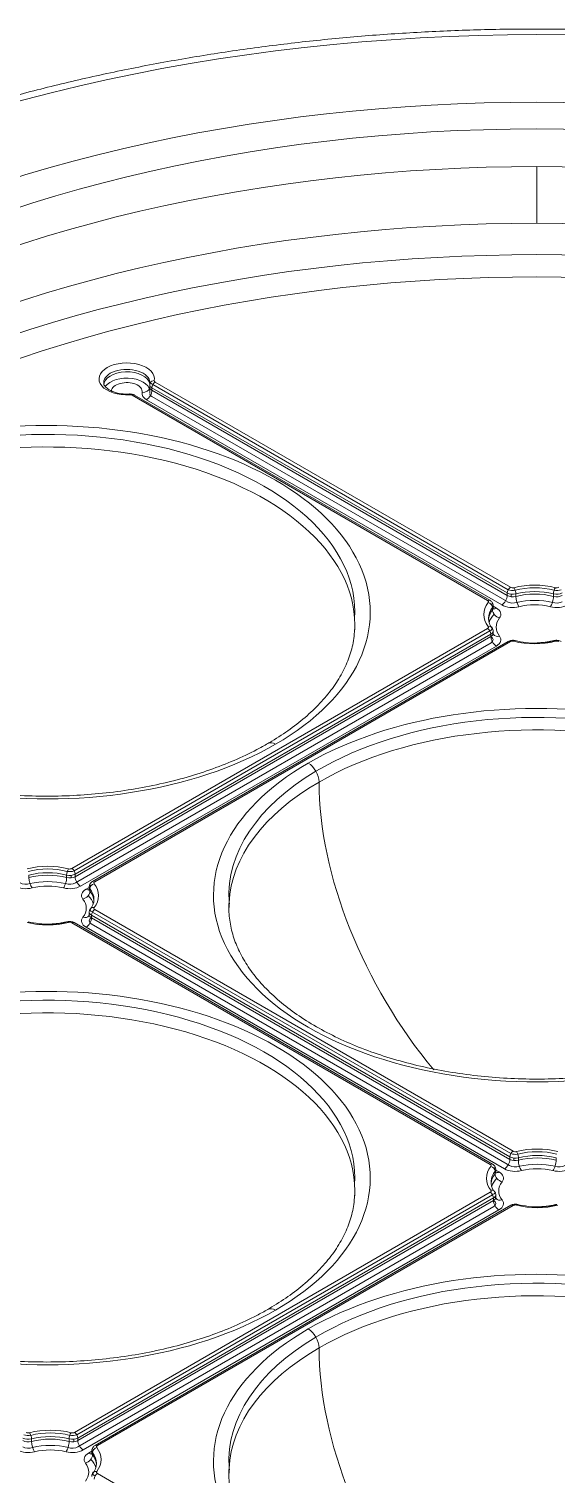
# Model space of a CAD drawing. Header units: millimetres. Extents: x 409 to 2276, y 1039 to 1674.
# Drawn here: x 989.4 to 1023.6, y 1366.5 to 1460.3 of the extents above; entities that cross this region are included whole.
import ezdxf

# ---------------------------------------------------------------- set-up
doc = ezdxf.new("R2010")
doc.units = ezdxf.units.MM
doc.layers.add('粗实线层', color=7, linetype='Continuous', lineweight=35)

msp = doc.modelspace()

# ---------------------------------------------------------------- linework, layer by layer
at = {"layer": '粗实线层', "lineweight": 20}
for p, q in [((1022.379, 1447.677), (1022.379, 1451.351)), ((997.234, 1437.196), (997.234, 1437.033)), ((997.38, 1436.828), (997.38, 1436.992)), ((997.38, 1436.992), (1020.456, 1423.669)), ((997.38, 1436.828), (1020.456, 1423.506)), ((997.442, 1437.201), (1020.518, 1423.878)), ((997.592, 1437.359), (1020.668, 1424.036)), ((1019.183, 1423.179), (996.107, 1436.502)), ((1019.333, 1423.194), (996.257, 1436.517)), ((997.027, 1436.216), (1020.103, 1422.893)), ((997.369, 1436.427), (1020.445, 1423.104)), ((1020.456, 1423.506), (1020.456, 1423.669)), ((1020.714, 1423.426), (1020.714, 1423.59)), ((1021.014, 1423.446), (1021.014, 1423.609)), ((1023.461, 1423.446), (1023.461, 1423.609)), ((1019.498, 1422.571), (1019.498, 1422.735)), ((1019.542, 1422.689), (1019.542, 1422.852)), ((1019.749, 1422.689), (1019.542, 1422.809)), ((992.183, 1405.778), (1019.183, 1421.367)), ((992.333, 1405.62), (1019.333, 1421.209)), ((992.395, 1405.411), (1019.395, 1421)), ((992.395, 1405.247), (1019.395, 1420.836)), ((1019.395, 1420.836), (1019.395, 1421)), ((1019.542, 1421.04), (1019.542, 1421.204)), ((992.406, 1404.846), (1019.407, 1420.435)), ((992.748, 1404.635), (1019.749, 1420.224)), ((1020.518, 1420.525), (993.517, 1404.936)), ((1020.668, 1420.51), (993.667, 1404.921)), ((989.39, 1405.351), (989.39, 1405.188)), ((991.837, 1405.188), (991.837, 1405.351)), ((992.137, 1405.331), (992.137, 1405.168)), ((992.395, 1405.247), (992.395, 1405.411)), ((993.309, 1404.55), (993.102, 1404.431)), ((993.309, 1404.594), (993.309, 1404.431)), ((993.352, 1404.476), (993.352, 1404.313)), ((993.309, 1402.946), (993.309, 1402.782)), ((1020.687, 1387.264), (993.517, 1402.95)), ((993.667, 1403.109), (1020.837, 1387.422)), ((1019.352, 1386.565), (992.183, 1402.251)), ((1019.502, 1386.58), (992.333, 1402.266)), ((993.102, 1401.966), (1020.271, 1386.279)), ((1020.613, 1386.49), (993.444, 1402.176)), ((993.455, 1402.741), (993.455, 1402.578)), ((993.455, 1402.741), (1020.625, 1387.055)), ((993.455, 1402.578), (1020.625, 1386.892)), ((1020.625, 1387.055), (1020.625, 1386.892)), ((1020.883, 1386.976), (1020.883, 1386.813)), ((1021.182, 1386.996), (1021.182, 1386.832)), ((1023.63, 1386.832), (1023.63, 1386.996)), ((1019.667, 1386.121), (1019.667, 1385.957)), ((1019.711, 1386.075), (1019.711, 1386.239)), ((1019.918, 1386.075), (1019.711, 1386.195)), ((992.351, 1369.164), (1019.352, 1384.753)), ((1019.502, 1384.595), (992.501, 1369.006)), ((992.563, 1368.797), (1019.564, 1384.386)), ((992.563, 1368.634), (1019.564, 1384.222)), ((1019.564, 1384.386), (1019.564, 1384.222)), ((1019.711, 1384.427), (1019.711, 1384.59)), ((1019.576, 1383.821), (992.575, 1368.232)), ((992.917, 1368.021), (1019.918, 1383.61)), ((1020.687, 1383.911), (993.686, 1368.322)), ((1020.837, 1383.896), (993.836, 1368.307)), ((989.558, 1368.737), (989.558, 1368.574)), ((992.006, 1368.737), (992.006, 1368.574)), ((992.306, 1368.554), (992.306, 1368.718)), ((992.563, 1368.797), (992.563, 1368.634)), ((993.478, 1367.937), (993.27, 1367.817)), ((993.478, 1367.98), (993.478, 1367.817)), ((993.521, 1367.863), (993.521, 1367.699)), ((993.836, 1366.495), (1021.006, 1350.809))]:
    msp.add_line(p, q, dxfattribs=at)
for centre, major_axis, ratio, start_param, end_param in [((1022.379, 1414.252), (-79.102, 0), 0.57735, 3.926991, 5.497787), ((1022.379, 1414.252), (71.5, 0), 0.57735, 0.785398, 2.356194), ((1022.379, 1414.252), (68.5, 0), 0.57735, 0.772529, 2.369064), ((1022.379, 1411.803), (68.5, 0), 0.57735, 0.785398, 2.356194), ((1022.379, 1406.087), (68.5, 0), 0.57735, 0.796059, 2.345533), ((1022.379, 1408.128), (68.5, 0), 0.57735, 0.785398, 2.356194), ((1022.379, 1406.087), (66, 0), 0.57735, 0.785398, 2.356194), ((995.746, 1437.568), (1.8, 0), 0.57735, 6.172919, 11.105841), ((995.746, 1437.323), (1.5, 0), 0.57735, 0.000031, 3.148083), ((995.746, 1437.16), (1.5, 0), 0.57735, 0.103237, 3.141531), ((995.746, 1436.751), (1.5, 0), 0.57735, 6.180518, 9.048482), ((995.746, 1436.751), (1, 0), 0.57735, 6.172919, 9.367525), ((997.734, 1436.624), (-1, 0), 0.57735, 6.172919, 7.068583), ((996.74, 1437.096), (0.491, -0.094), 0.811538, 4.866775, 6.286284), ((997.027, 1436.624), (0.25, 0.433), 0.57735, 3.926991, 5.497787), ((997.734, 1437.033), (-0.5, 0), 0.57735, 6.281042, 7.068583), ((997.734, 1437.196), (-0.5, 0), 0.57735, 0.000012, 0.162561), ((997.535, 1437.209), (0.295, -0.057), 0.811538, 2.853528, 3.295979), ((995.746, 1437.323), (1.5, 0), 0.57735, 6.172919, 6.235119), ((997.734, 1437.196), (-0.5, 0), 0.57735, 0.162561, 0.785398), ((997.535, 1437.209), (0.295, -0.057), 0.811538, 1.725183, 2.853529), ((997.734, 1437.441), (0.5, 0), 0.57735, 3.513312, 4.096383), ((997.592, 1437.114), (0.15, 0.26), 0.57735, 0.785398, 2.356194), ((997.734, 1437.441), (-0.2, 0), 0.57735, 6.172919, 7.068583), ((995.944, 1436.29), (0.019, -0.299), 0.08985, 2.523238, 3.153996), ((995.966, 1436.42), (-0.2, 0), 0.57735, 3.926991, 4.822656), ((996.107, 1436.257), (-0.15, -0.26), 0.57735, 3.141594, 3.926991), ((997.734, 1436.624), (0.5, 0), 0.57735, 3.116062, 3.894654), ((990.559, 1422.417), (21, 0), 0.57735, 5.497787, 8.63938), ((990.559, 1422.417), (20, 0), 0.57735, 6.247741, 8.654079), ((990.559, 1421.601), (20, 0), 0.57735, 0.000049, 2.356194), ((990.559, 1422.417), (21, 0), 0.57735, 2.356194, 5.497787), ((1020.668, 1423.791), (0.15, 0.26), 0.57735, 0.785398, 2.356194), ((1020.81, 1423.873), (-0.5, 0), 0.57735, 0.785398, 1.990987), ((1020.81, 1424.118), (0.5, 0), 0.57735, 4.096383, 5.044631), ((1020.81, 1424.118), (-0.2, 0), 0.57735, 0.785398, 1.990987), ((1022.237, 1422.273), (3.3, 0), 0.57735, 1.150605, 1.990987), ((1020.891, 1423.768), (-0.075, 0.29), 0.333077, 4.053405, 5.624202), ((1022.237, 1422.273), (3, 0), 0.57735, 1.135772, 2.00582), ((1022.237, 1422.028), (3, 0), 0.57735, 1.150605, 1.990987), ((1022.237, 1421.865), (3, 0), 0.57735, 1.150605, 1.990987), ((1023.584, 1423.768), (0.075, 0.29), 0.333077, 0.658984, 2.22978), ((1023.665, 1423.873), (-0.5, 0), 0.57735, 1.150605, 2.356194), ((1023.665, 1424.118), (0.5, 0), 0.57735, 4.380147, 5.328395), ((1023.665, 1424.118), (-0.2, 0), 0.57735, 1.150605, 2.356194), ((1022.237, 1422.273), (3.3, 0), 0.57735, 2.721402, 3.561784), ((1022.237, 1422.028), (3, 0), 0.57735, 2.721402, 3.561784), ((1019.183, 1422.934), (-0.15, -0.26), 0.57735, 3.14093, 3.926991), ((1019.042, 1423.097), (-0.2, 0), 0.57735, 2.721402, 3.926991), ((1019.225, 1422.805), (-0.237, 0.184), 0.74547, 3.664859, 5.235655), ((1019.042, 1423.097), (0.5, 0), 0.57735, 5.599215, 5.926934), ((1019.042, 1422.852), (-0.5, 0), 0.57735, 2.721402, 3.141607), ((1019.042, 1422.689), (-0.5, 0), 0.57735, 2.721402, 3.141607), ((1019.042, 1422.852), (-0.5, 0), 0.57735, 3.141604, 3.22933), ((1019.749, 1423.097), (-0.25, -0.433), 0.57735, 0.164516, 0.785398), ((1019.042, 1422.281), (-1, 0), 0.57735, 2.721402, 3.926991), ((1020.103, 1423.301), (0.25, 0.433), 0.57735, 3.926991, 5.497787), ((1020.81, 1423.301), (-1, 0), 0.57735, 0.785398, 1.990987), ((1020.81, 1423.301), (0.5, 0), 0.57735, 3.894654, 5.283755), ((1020.81, 1423.71), (-0.5, 0), 0.57735, 0.785398, 1.990987), ((1021.218, 1423.183), (-0.125, 0.484), 0.333077, 0.911813, 2.482609), ((1022.237, 1421.456), (3, 0), 0.57735, 1.175198, 1.966395), ((1022.237, 1421.456), (2.5, 0), 0.57735, 1.150605, 1.990987), ((1023.257, 1423.183), (0.125, 0.484), 0.333077, 3.800576, 5.371373), ((1023.665, 1423.301), (-1, 0), 0.57735, 1.150605, 2.356194), ((1023.665, 1423.301), (0.5, 0), 0.57735, 4.140859, 5.530124), ((1023.665, 1423.71), (-0.5, 0), 0.57735, 1.150605, 2.356194), ((1022.237, 1421.865), (3, 0), 0.57735, 2.721402, 3.094439), ((1022.237, 1421.456), (3, 0), 0.57735, 2.643025, 2.96562), ((1019.955, 1422.454), (-0.395, 0.306), 0.74547, 0.523266, 2.094063), ((1022.237, 1421.456), (2.5, 0), 0.57735, 2.721402, 3.561784), ((990.559, 1421.601), (20, 0), 0.57735, 6.254666, 6.283234), ((1019.042, 1421.449), (-0.2, 0), 0.57735, 2.356194, 3.561784), ((1019.183, 1421.122), (-0.15, 0.26), 0.57735, 3.926991, 5.497787), ((1019.225, 1421.251), (-0.237, -0.184), 0.74547, 3.252341, 4.189123), ((1019.042, 1421.449), (0.5, 0), 0.57735, 5.328395, 5.932344), ((1019.042, 1421.204), (-0.5, 0), 0.57735, 2.356194, 3.064911), ((1019.042, 1421.04), (-0.5, 0), 0.57735, 2.356194, 3.148003), ((1019.749, 1420.632), (-0.25, 0.433), 0.57735, 0.785398, 2.356194), ((1019.042, 1420.632), (0.5, 0), 0.57735, 5.530124, 7.068133), ((1019.042, 1421.204), (-0.5, 0), 0.57735, 3.064912, 3.141578), ((1019.955, 1421.276), (-0.395, -0.306), 0.74547, 6.280884, 7.330715), ((1019.042, 1420.632), (-1, 0), 0.57735, 2.356194, 3.561784), ((1020.668, 1420.265), (0.15, -0.26), 0.57735, 2.356194, 3.141591), ((1020.81, 1420.428), (-0.2, 0), 0.57735, 4.292198, 5.497787), ((1020.891, 1420.289), (-0.075, -0.29), 0.333077, 3.126089, 3.800576), ((1022.237, 1422.273), (3.3, 0), 0.57735, 4.292198, 5.13258), ((1023.584, 1420.289), (0.075, -0.29), 0.333077, 2.482609, 3.148234), ((1023.665, 1420.428), (-0.2, 0), 0.57735, 3.926991, 5.13258), ((1022.379, 1404.046), (21, 0), 0.57735, 5.497787, 8.63938), ((1022.379, 1404.046), (20, 0), 0.57735, 6.247741, 8.654079), ((1022.379, 1403.229), (20, 0), 0.57735, 0.000049, 2.356194), ((1005.409, 1413.027), (0.5, -0.866), 0.57735, 2.356194, 3.141617), ((1022.379, 1404.046), (21, 0), 0.57735, 2.356194, 5.497787), ((1007.53, 1411.803), (-0.5, 0.866), 0.57735, 3.926991, 5.497787), ((1022.379, 1404.046), (20, 0), 0.57735, 2.370894, 3.176949), ((1022.379, 1403.229), (20, 0), 0.57735, 2.356194, 3.113073), ((1022.379, 1403.229), (-10, 17.321), 0.57735, 0.785398, 1.86321), ((990.613, 1404.015), (3.3, 0), 0.57735, 1.150605, 1.990987), ((990.613, 1404.015), (3, 0), 0.57735, 1.135772, 2.00582), ((991.96, 1405.509), (0.075, 0.29), 0.333077, 0.658984, 2.22978), ((992.041, 1405.86), (-0.2, 0), 0.57735, 1.150605, 2.356194), ((992.183, 1405.533), (-0.15, 0.26), 0.57735, 3.926991, 5.497787), ((989.186, 1405.043), (0.5, 0), 0.57735, 3.894654, 5.283755), ((990.613, 1403.77), (3, 0), 0.57735, 1.150605, 1.990987), ((990.613, 1403.607), (3, 0), 0.57735, 1.150605, 1.990987), ((989.593, 1404.924), (-0.125, 0.484), 0.333077, 0.911813, 2.482609), ((990.613, 1403.198), (3, 0), 0.57735, 1.175198, 1.966395), ((991.633, 1404.924), (0.125, 0.484), 0.333077, 3.800576, 5.371373), ((992.041, 1405.043), (0.5, 0), 0.57735, 4.140859, 5.530124), ((992.041, 1405.615), (-0.5, 0), 0.57735, 1.150605, 2.356194), ((992.041, 1405.451), (-0.5, 0), 0.57735, 1.150605, 2.356194), ((992.041, 1405.86), (0.5, 0), 0.57735, 4.380147, 5.328395), ((992.748, 1405.043), (-0.25, 0.433), 0.57735, 0.785398, 2.356194), ((993.626, 1404.547), (0.237, 0.184), 0.74547, 1.04753, 2.618326), ((993.667, 1404.676), (0.15, -0.26), 0.57735, 2.356194, 3.142255), ((993.809, 1404.839), (-0.2, 0), 0.57735, 5.497787, 6.703376), ((990.613, 1404.015), (3.3, 0), 0.57735, 5.862994, 6.703376), ((989.186, 1405.043), (-1, 0), 0.57735, 0.785398, 1.990987), ((990.613, 1403.198), (2.5, 0), 0.57735, 1.150605, 1.990987), ((992.041, 1405.043), (-1, 0), 0.57735, 1.150605, 2.356194), ((993.809, 1404.023), (-1, 0), 0.57735, 5.497787, 6.703376), ((992.896, 1404.195), (0.395, 0.306), 0.74547, 4.189123, 5.759919), ((993.102, 1404.839), (0.25, -0.433), 0.57735, 5.497787, 6.123404), ((990.613, 1403.198), (3, 0), 0.57735, 0.174636, 0.498568), ((993.809, 1404.594), (-0.5, 0), 0.57735, 6.195617, 6.283175), ((993.809, 1404.594), (-0.5, 0), 0.57735, 6.283171, 6.703376), ((993.809, 1404.431), (-0.5, 0), 0.57735, 0.006412, 0.420191), ((993.809, 1404.839), (0.5, 0), 0.57735, 3.497844, 3.825373), ((990.613, 1403.77), (3, 0), 0.57735, 5.862994, 6.703376), ((990.613, 1403.607), (3, 0), 0.57735, 0.047153, 0.420191), ((990.613, 1403.198), (2.5, 0), 0.57735, 5.862994, 6.703376), ((993.809, 1402.946), (-0.5, 0), 0.57735, 0.000012, 0.080411), ((993.809, 1402.946), (-0.5, 0), 0.57735, 0.080411, 0.785398), ((993.809, 1403.19), (0.5, 0), 0.57735, 3.493205, 4.096383), ((993.626, 1402.993), (0.237, -0.184), 0.74547, 2.094063, 3.023042), ((993.667, 1402.864), (0.15, 0.26), 0.57735, 0.785398, 2.356194), ((993.809, 1403.19), (-0.2, 0), 0.57735, 5.862994, 7.068583), ((1022.379, 1403.229), (20, 0), 0.57735, 3.113073, 3.141642), ((990.613, 1404.015), (3.3, 0), 0.57735, 4.292198, 5.13258), ((991.96, 1402.03), (0.075, -0.29), 0.333077, 2.482609, 3.148233), ((992.041, 1402.17), (-0.2, 0), 0.57735, 3.926991, 5.13258), ((992.183, 1402.007), (-0.15, -0.26), 0.57735, 3.141594, 3.926991), ((993.809, 1402.374), (-1, 0), 0.57735, 5.862994, 7.068583), ((992.896, 1403.018), (0.395, -0.306), 0.74547, 5.235655, 6.289315), ((993.102, 1402.374), (0.25, 0.433), 0.57735, 3.926991, 5.497787), ((993.809, 1402.374), (0.5, 0), 0.57735, 2.356479, 3.894654), ((993.809, 1402.782), (-0.5, 0), 0.57735, 0.000012, 0.08804), ((993.809, 1402.782), (-0.5, 0), 0.57735, 0.08804, 0.785398), ((990.559, 1385.675), (21, 0), 0.57735, 5.497787, 8.63938), ((990.559, 1385.675), (20, 0), 0.57735, 6.247741, 8.654079), ((990.559, 1384.858), (20, 0), 0.57735, 0.000049, 2.356194), ((990.559, 1385.675), (21, 0), 0.57735, 2.356194, 5.497787), ((1020.837, 1387.178), (0.15, 0.26), 0.57735, 0.785398, 2.356194), ((1020.978, 1387.259), (-0.5, 0), 0.57735, 0.785398, 1.990987), ((1020.978, 1387.504), (0.5, 0), 0.57735, 4.096383, 5.044631), ((1020.978, 1387.504), (-0.2, 0), 0.57735, 0.785398, 1.990987), ((1022.406, 1385.659), (3.3, 0), 0.57735, 1.150605, 1.990987), ((1021.06, 1387.154), (-0.075, 0.29), 0.333077, 4.053405, 5.624202), ((1022.406, 1385.659), (3, 0), 0.57735, 1.135772, 2.00582), ((1022.406, 1385.414), (3, 0), 0.57735, 1.150605, 1.990987), ((1022.406, 1385.251), (3, 0), 0.57735, 1.150605, 1.990987), ((1022.406, 1385.659), (3.3, 0), 0.57735, 2.721402, 3.561784), ((1022.406, 1385.414), (3, 0), 0.57735, 2.721402, 3.487607), ((1019.352, 1386.32), (-0.15, -0.26), 0.57735, 3.14093, 3.926991), ((1019.211, 1386.483), (-0.2, 0), 0.57735, 2.721402, 3.926991), ((1019.393, 1386.191), (-0.237, 0.184), 0.74547, 3.664859, 5.235655), ((1019.211, 1386.483), (0.5, 0), 0.57735, 5.599215, 5.926934), ((1019.211, 1386.239), (-0.5, 0), 0.57735, 2.721402, 3.141607), ((1019.211, 1386.075), (-0.5, 0), 0.57735, 2.721402, 3.141607), ((1019.211, 1386.239), (-0.5, 0), 0.57735, 3.141604, 3.22933), ((1019.918, 1386.483), (-0.25, -0.433), 0.57735, 0.164516, 0.785398), ((1019.211, 1385.667), (-1, 0), 0.57735, 2.721402, 3.926991), ((1020.271, 1386.688), (0.25, 0.433), 0.57735, 3.926991, 5.497787), ((1020.978, 1386.688), (-1, 0), 0.57735, 0.785398, 1.990987), ((1020.978, 1386.688), (0.5, 0), 0.57735, 3.894654, 5.283755), ((1020.978, 1387.096), (-0.5, 0), 0.57735, 0.785398, 1.990987), ((1021.386, 1386.569), (-0.125, 0.484), 0.333077, 0.911813, 2.482609), ((1022.406, 1384.843), (3, 0), 0.57735, 1.175198, 1.966395), ((1022.406, 1384.843), (2.5, 0), 0.57735, 1.150605, 1.990987), ((1023.426, 1386.569), (0.125, 0.484), 0.333077, 3.800576, 5.371373), ((1023.834, 1386.688), (-1, 0), 0.57735, 1.150605, 2.356194), ((1023.834, 1386.688), (0.5, 0), 0.57735, 4.140859, 5.530124), ((1022.406, 1385.251), (3, 0), 0.57735, 2.721402, 3.094439), ((1022.406, 1384.843), (3, 0), 0.57735, 2.643025, 2.96562), ((1020.124, 1385.84), (-0.395, 0.306), 0.74547, 0.523266, 2.094063), ((1022.406, 1384.843), (2.5, 0), 0.57735, 2.721402, 3.561784), ((990.559, 1384.858), (20, 0), 0.57735, 6.254666, 6.283234), ((1019.211, 1384.835), (-0.2, 0), 0.57735, 2.356194, 3.561784), ((1019.352, 1384.508), (-0.15, 0.26), 0.57735, 3.926991, 5.497787), ((1019.393, 1384.637), (-0.237, -0.184), 0.74547, 3.252341, 4.189123), ((1019.211, 1384.835), (0.5, 0), 0.57735, 5.328395, 5.932344), ((1019.211, 1384.59), (-0.5, 0), 0.57735, 2.356194, 3.064911), ((1019.211, 1384.427), (-0.5, 0), 0.57735, 2.356194, 3.148003), ((1019.211, 1384.018), (0.5, 0), 0.57735, 5.530124, 7.068133), ((1019.918, 1384.018), (-0.25, 0.433), 0.57735, 0.785398, 2.356194), ((1019.211, 1384.59), (-0.5, 0), 0.57735, 3.064912, 3.141578), ((1020.124, 1384.662), (-0.395, -0.306), 0.74547, 6.280884, 7.330715), ((1019.211, 1384.018), (-1, 0), 0.57735, 2.356194, 3.561784), ((1020.837, 1383.651), (0.15, -0.26), 0.57735, 2.356194, 3.141591), ((1020.978, 1383.814), (-0.2, 0), 0.57735, 4.292198, 5.497787), ((1021.06, 1383.675), (-0.075, -0.29), 0.333077, 3.126089, 3.800576), ((1022.406, 1385.659), (3.3, 0), 0.57735, 4.292198, 5.13258), ((1022.379, 1367.304), (21, 0), 0.57735, 5.497787, 8.63938), ((1022.379, 1367.304), (20, 0), 0.57735, 6.247741, 8.654079), ((1022.379, 1366.487), (20, 0), 0.57735, 0.000049, 2.356194), ((1005.409, 1376.285), (0.5, -0.866), 0.57735, 2.356194, 3.141617), ((1022.379, 1367.304), (21, 0), 0.57735, 2.356194, 5.497787), ((1007.53, 1375.06), (0.5, -0.866), 0.57735, 0.785398, 2.356194), ((1022.379, 1367.304), (20, 0), 0.57735, 2.370894, 3.176949), ((1022.379, 1366.487), (20, 0), 0.57735, 2.356194, 3.113073), ((1022.379, 1366.487), (10, -17.321), 0.57735, 3.926991, 5.00414), ((989.354, 1369.246), (-0.2, 0), 0.57735, 0.785398, 1.990987), ((990.782, 1367.401), (3.3, 0), 0.57735, 1.150605, 1.990987), ((989.436, 1368.896), (-0.075, 0.29), 0.333077, 4.053405, 5.624202), ((990.782, 1367.401), (3, 0), 0.57735, 1.135772, 2.00582), ((992.128, 1368.896), (0.075, 0.29), 0.333077, 0.658984, 2.22978), ((992.21, 1369.246), (-0.2, 0), 0.57735, 1.150605, 2.356194), ((992.351, 1368.919), (-0.15, 0.26), 0.57735, 3.926991, 5.497787), ((989.354, 1368.429), (0.5, 0), 0.57735, 3.894654, 5.283755), ((989.354, 1369.001), (-0.5, 0), 0.57735, 0.785398, 1.990987), ((989.354, 1368.838), (-0.5, 0), 0.57735, 0.785398, 1.990987), ((989.354, 1369.246), (0.5, 0), 0.57735, 4.096383, 5.044631), ((990.782, 1367.156), (3, 0), 0.57735, 1.150605, 1.990987), ((990.782, 1366.993), (3, 0), 0.57735, 1.150605, 1.990987), ((989.762, 1368.311), (-0.125, 0.484), 0.333077, 0.911813, 2.482609), ((990.782, 1366.584), (3, 0), 0.57735, 1.175198, 1.966395), ((991.802, 1368.311), (0.125, 0.484), 0.333077, 3.800576, 5.371373), ((992.21, 1368.429), (0.5, 0), 0.57735, 4.140859, 5.530124), ((992.21, 1369.001), (-0.5, 0), 0.57735, 1.150605, 2.356194), ((992.21, 1368.838), (-0.5, 0), 0.57735, 1.150605, 2.356194), ((992.21, 1369.246), (0.5, 0), 0.57735, 4.380147, 5.328395), ((992.917, 1368.429), (-0.25, 0.433), 0.57735, 0.785398, 2.356194), ((993.836, 1368.062), (0.15, -0.26), 0.57735, 2.356194, 3.14233), ((993.978, 1368.225), (-0.2, 0), 0.57735, 5.497787, 6.703376), ((989.354, 1368.429), (-1, 0), 0.57735, 0.785398, 1.990987), ((990.782, 1366.584), (2.5, 0), 0.57735, 1.150605, 1.990987), ((992.21, 1368.429), (-1, 0), 0.57735, 1.150605, 2.356194), ((993.978, 1367.409), (-1, 0), 0.57735, 5.497787, 6.703376), ((993.065, 1367.582), (0.395, 0.306), 0.74547, 4.189123, 5.759919), ((993.27, 1368.225), (0.25, -0.433), 0.57735, 5.497787, 6.123404), ((990.782, 1366.584), (3, 0), 0.57735, 0.174636, 0.498568), ((993.978, 1367.98), (-0.5, 0), 0.57735, 6.19863, 6.283171), ((993.978, 1367.98), (-0.5, 0), 0.57735, 6.283171, 6.703376), ((993.978, 1367.817), (-0.5, 0), 0.57735, 0.006412, 0.420191), ((993.978, 1368.225), (0.5, 0), 0.57735, 3.499802, 3.825373), ((993.795, 1367.933), (0.237, 0.184), 0.74547, 1.04753, 2.618326), ((990.782, 1367.156), (3, 0), 0.57735, 5.862994, 6.703376), ((990.782, 1366.993), (3, 0), 0.57735, 0.047153, 0.420191), ((990.782, 1367.401), (3.3, 0), 0.57735, 5.862994, 6.703376), ((990.782, 1366.584), (2.5, 0), 0.57735, 5.862994, 6.703376), ((993.978, 1366.577), (0.5, 0), 0.57735, 3.492149, 4.096383), ((993.795, 1366.379), (0.237, -0.184), 0.74547, 2.094063, 3.030845), ((993.836, 1366.25), (0.15, 0.26), 0.57735, 0.785398, 2.356194), ((993.978, 1366.577), (-0.2, 0), 0.57735, 5.862994, 7.068583), ((1022.379, 1366.487), (20, 0), 0.57735, 3.113073, 3.141642)]:
    msp.add_ellipse(centre, major_axis=major_axis, ratio=ratio, start_param=start_param, end_param=end_param, dxfattribs=at)
for points, knots in [([(1079.313, 1446.644), (1078.822, 1446.928), (1077.384, 1447.737), (1074.922, 1449.023), (1071.879, 1450.464), (1068.722, 1451.816), (1065.459, 1453.077), (1062.097, 1454.243), (1058.644, 1455.312), (1055.108, 1456.283), (1051.498, 1457.152), (1047.821, 1457.919), (1044.085, 1458.581), (1040.301, 1459.138), (1036.475, 1459.587), (1032.617, 1459.929), (1028.736, 1460.161), (1024.84, 1460.285), (1020.939, 1460.299), (1017.041, 1460.204), (1013.155, 1460), (1009.291, 1459.687), (1005.456, 1459.266), (1001.66, 1458.737), (997.911, 1458.103), (994.219, 1457.363), (990.59, 1456.521), (987.034, 1455.576), (983.559, 1454.533), (980.173, 1453.392), (976.883, 1452.156), (973.698, 1450.828), (970.623, 1449.41), (967.875, 1448.01), (966.18, 1447.069), (965.446, 1446.644)], [0, 0, 0, 0, 0.016351, 0.047345, 0.078334, 0.109315, 0.140288, 0.171252, 0.202208, 0.233155, 0.264093, 0.295025, 0.325949, 0.356868, 0.387782, 0.418692, 0.449599, 0.480504, 0.511408, 0.542313, 0.573219, 0.604126, 0.635037, 0.665951, 0.696871, 0.727797, 0.75873, 0.789671, 0.820621, 0.851581, 0.882551, 0.913532, 0.944524, 0.975526, 1, 1, 1, 1]), ([(995.925, 1436.589), (995.833, 1436.584), (995.567, 1436.579), (995.125, 1436.637), (994.681, 1436.795), (994.377, 1437.011), (994.257, 1437.194), (994.252, 1437.286), (994.259, 1437.319)], [0, 0, 0, 0, 0.102316, 0.301831, 0.499959, 0.693989, 0.886094, 1, 1, 1, 1]), ([(996.257, 1436.517), (996.234, 1436.53), (996.185, 1436.553), (996.1, 1436.577), (996.011, 1436.59), (995.952, 1436.59), (995.923, 1436.589)], [0, 0, 0, 0, 0.251767, 0.506632, 0.758117, 1, 1, 1, 1]), ([(1019.54, 1422.877), (1019.537, 1422.911), (1019.524, 1422.974), (1019.479, 1423.063), (1019.414, 1423.139), (1019.361, 1423.177), (1019.333, 1423.194)], [0, 0, 0, 0, 0.259874, 0.515649, 0.763475, 1, 1, 1, 1]), ([(1019.56, 1422.618), (1019.56, 1422.618), (1019.556, 1422.623), (1019.54, 1422.656), (1019.544, 1422.673), (1019.544, 1422.675)], [0, 0, 0, 0, 0.197458, 0.906905, 1, 1, 1, 1]), ([(1004.909, 1413.893), (1004.675, 1413.758), (1003.977, 1413.375), (1002.738, 1412.786), (1001.149, 1412.168), (999.459, 1411.636), (997.684, 1411.199), (995.84, 1410.859), (993.946, 1410.621), (992.018, 1410.489), (990.077, 1410.462), (988.14, 1410.541), (986.226, 1410.727), (984.353, 1411.016), (982.54, 1411.405), (980.805, 1411.89), (979.163, 1412.466), (977.63, 1413.126), (976.221, 1413.863), (974.948, 1414.668), (973.823, 1415.531), (972.854, 1416.443), (972.049, 1417.394), (971.411, 1418.375), (970.943, 1419.38), (970.654, 1420.403), (970.54, 1421.245), (970.572, 1421.744), (970.59, 1421.897)], [0, 0, 0, 0, 0.020848, 0.060676, 0.100551, 0.140468, 0.180429, 0.220429, 0.260461, 0.300516, 0.340584, 0.380655, 0.420715, 0.460755, 0.500762, 0.540728, 0.580643, 0.620501, 0.660298, 0.700041, 0.739751, 0.77946, 0.81923, 0.859173, 0.899454, 0.940268, 0.981758, 1, 1, 1, 1]), ([(1010.529, 1421.304), (1010.53, 1421.105), (1010.498, 1420.552), (1010.269, 1419.651), (1009.836, 1418.61), (1009.219, 1417.597), (1008.432, 1416.621), (1007.481, 1415.69), (1006.396, 1414.828), (1005.503, 1414.242), (1004.997, 1413.944), (1004.909, 1413.893)], [0, 0, 0, 0, 0.075694, 0.209717, 0.342222, 0.472617, 0.601213, 0.728619, 0.855374, 0.974955, 1, 1, 1, 1]), ([(1019.54, 1421.18), (1019.542, 1421.204), (1019.541, 1421.253), (1019.523, 1421.326), (1019.492, 1421.394), (1019.462, 1421.434), (1019.445, 1421.453)], [0, 0, 0, 0, 0.254698, 0.508895, 0.758575, 1, 1, 1, 1]), ([(1020.971, 1420.577), (1020.935, 1420.586), (1020.859, 1420.598), (1020.735, 1420.596), (1020.615, 1420.571), (1020.549, 1420.542), (1020.518, 1420.525)], [0, 0, 0, 0, 0.240561, 0.495055, 0.752109, 1, 1, 1, 1]), ([(1022.455, 1420.43), (1022.44, 1420.428), (1022.179, 1420.401), (1021.657, 1420.444), (1021.192, 1420.521), (1020.966, 1420.579)], [0, 0, 0, 0, 0.029748, 0.521801, 1, 1, 1, 1]), ([(1023.957, 1420.525), (1023.926, 1420.542), (1023.86, 1420.571), (1023.74, 1420.596), (1023.616, 1420.598), (1023.54, 1420.586), (1023.504, 1420.577)], [0, 0, 0, 0, 0.247891, 0.504944, 0.759439, 1, 1, 1, 1]), ([(993.517, 1404.936), (993.489, 1404.919), (993.437, 1404.881), (993.372, 1404.805), (993.327, 1404.716), (993.313, 1404.652), (993.311, 1404.619)], [0, 0, 0, 0, 0.236525, 0.484351, 0.740126, 1, 1, 1, 1]), ([(993.304, 1404.43), (993.305, 1404.419), (993.31, 1404.384), (993.29, 1404.359), (993.291, 1404.361)], [0, 0, 0, 0, 0.267048, 1, 1, 1, 1]), ([(993.407, 1403.196), (993.39, 1403.177), (993.36, 1403.137), (993.328, 1403.07), (993.31, 1402.996), (993.309, 1402.946), (993.311, 1402.921)], [0, 0, 0, 0, 0.241652, 0.490352, 0.74393, 1, 1, 1, 1]), ([(1036.728, 1395.522), (1036.495, 1395.387), (1035.797, 1395.004), (1034.557, 1394.415), (1032.969, 1393.796), (1031.279, 1393.265), (1029.504, 1392.827), (1027.66, 1392.488), (1025.765, 1392.25), (1023.838, 1392.117), (1021.897, 1392.091), (1019.959, 1392.17), (1018.045, 1392.356), (1016.173, 1392.644), (1014.36, 1393.034), (1012.625, 1393.519), (1010.982, 1394.095), (1009.45, 1394.755), (1008.04, 1395.492), (1006.768, 1396.296), (1005.642, 1397.16), (1004.674, 1398.072), (1003.868, 1399.023), (1003.231, 1400.004), (1002.762, 1401.008), (1002.474, 1402.032), (1002.359, 1402.873), (1002.392, 1403.373), (1002.409, 1403.526)], [0, 0, 0, 0, 0.020848, 0.060676, 0.100551, 0.140468, 0.180429, 0.220429, 0.260461, 0.300516, 0.340584, 0.380655, 0.420715, 0.460755, 0.500762, 0.540728, 0.580643, 0.620501, 0.660298, 0.700041, 0.739751, 0.77946, 0.81923, 0.859173, 0.899454, 0.940268, 0.981758, 1, 1, 1, 1]), ([(990.831, 1402.172), (990.816, 1402.17), (990.555, 1402.143), (990.033, 1402.186), (989.568, 1402.263), (989.342, 1402.321)], [0, 0, 0, 0, 0.029748, 0.521801, 1, 1, 1, 1]), ([(992.333, 1402.266), (992.302, 1402.284), (992.235, 1402.313), (992.116, 1402.338), (991.992, 1402.34), (991.916, 1402.328), (991.88, 1402.319)], [0, 0, 0, 0, 0.247891, 0.504945, 0.759439, 1, 1, 1, 1]), ([(1019.709, 1386.263), (1019.706, 1386.297), (1019.693, 1386.36), (1019.647, 1386.45), (1019.582, 1386.525), (1019.53, 1386.564), (1019.502, 1386.58)], [0, 0, 0, 0, 0.259874, 0.515649, 0.763475, 1, 1, 1, 1]), ([(1019.729, 1386.004), (1019.729, 1386.004), (1019.725, 1386.009), (1019.709, 1386.042), (1019.712, 1386.06), (1019.713, 1386.062)], [0, 0, 0, 0, 0.197458, 0.906905, 1, 1, 1, 1]), ([(1004.909, 1377.151), (1004.675, 1377.016), (1003.977, 1376.633), (1002.738, 1376.044), (1001.149, 1375.425), (999.459, 1374.894), (997.684, 1374.456), (995.84, 1374.117), (993.946, 1373.879), (992.018, 1373.746), (990.077, 1373.719), (988.14, 1373.799), (986.226, 1373.984), (984.353, 1374.273), (982.54, 1374.662), (980.805, 1375.148), (979.163, 1375.724), (977.63, 1376.384), (976.221, 1377.121), (974.948, 1377.925), (973.823, 1378.788), (972.854, 1379.7), (972.049, 1380.651), (971.411, 1381.633), (970.943, 1382.637), (970.654, 1383.661), (970.54, 1384.502), (970.572, 1385.002), (970.59, 1385.154)], [0, 0, 0, 0, 0.020848, 0.060676, 0.100551, 0.140468, 0.180429, 0.220429, 0.260461, 0.300516, 0.340584, 0.380655, 0.420715, 0.460755, 0.500762, 0.540728, 0.580643, 0.620501, 0.660298, 0.700041, 0.739751, 0.77946, 0.81923, 0.859173, 0.899454, 0.940268, 0.981758, 1, 1, 1, 1]), ([(1010.529, 1384.562), (1010.53, 1384.362), (1010.498, 1383.81), (1010.269, 1382.908), (1009.836, 1381.868), (1009.219, 1380.854), (1008.432, 1379.879), (1007.481, 1378.948), (1006.396, 1378.085), (1005.503, 1377.5), (1004.997, 1377.202), (1004.909, 1377.151)], [0, 0, 0, 0, 0.075694, 0.209717, 0.342222, 0.472617, 0.601213, 0.728619, 0.855374, 0.974955, 1, 1, 1, 1]), ([(1019.709, 1384.566), (1019.711, 1384.591), (1019.709, 1384.639), (1019.692, 1384.712), (1019.66, 1384.78), (1019.631, 1384.82), (1019.614, 1384.839)], [0, 0, 0, 0, 0.254698, 0.508895, 0.758575, 1, 1, 1, 1]), ([(1021.14, 1383.963), (1021.104, 1383.973), (1021.028, 1383.985), (1020.904, 1383.982), (1020.784, 1383.957), (1020.717, 1383.928), (1020.687, 1383.911)], [0, 0, 0, 0, 0.240561, 0.495055, 0.752109, 1, 1, 1, 1]), ([(1022.624, 1383.816), (1022.609, 1383.815), (1022.348, 1383.788), (1021.826, 1383.83), (1021.361, 1383.907), (1021.135, 1383.965)], [0, 0, 0, 0, 0.029748, 0.521801, 1, 1, 1, 1]), ([(993.686, 1368.322), (993.658, 1368.305), (993.606, 1368.267), (993.54, 1368.19), (993.495, 1368.1), (993.482, 1368.037), (993.479, 1368.004)], [0, 0, 0, 0, 0.234602, 0.4839, 0.741499, 1, 1, 1, 1]), ([(993.473, 1367.816), (993.474, 1367.805), (993.479, 1367.771), (993.459, 1367.746), (993.46, 1367.747)], [0, 0, 0, 0, 0.267048, 1, 1, 1, 1]), ([(993.574, 1366.581), (993.558, 1366.562), (993.528, 1366.522), (993.496, 1366.454), (993.479, 1366.381), (993.477, 1366.332), (993.479, 1366.308)], [0, 0, 0, 0, 0.241425, 0.491105, 0.745302, 1, 1, 1, 1]), ([(1036.728, 1358.78), (1036.495, 1358.645), (1035.797, 1358.262), (1034.557, 1357.673), (1032.969, 1357.054), (1031.279, 1356.523), (1029.504, 1356.085), (1027.66, 1355.746), (1025.765, 1355.508), (1023.838, 1355.375), (1021.897, 1355.348), (1019.959, 1355.428), (1018.045, 1355.613), (1016.173, 1355.902), (1014.36, 1356.291), (1012.625, 1356.777), (1010.982, 1357.353), (1009.45, 1358.013), (1008.04, 1358.749), (1006.768, 1359.554), (1005.642, 1360.417), (1004.674, 1361.329), (1003.868, 1362.28), (1003.231, 1363.261), (1002.762, 1364.266), (1002.474, 1365.29), (1002.359, 1366.131), (1002.392, 1366.631), (1002.409, 1366.783)], [0, 0, 0, 0, 0.020848, 0.060676, 0.100551, 0.140468, 0.180429, 0.220429, 0.260461, 0.300516, 0.340584, 0.380655, 0.420715, 0.460755, 0.500762, 0.540728, 0.580643, 0.620501, 0.660298, 0.700041, 0.739751, 0.77946, 0.81923, 0.859173, 0.899454, 0.940268, 0.981758, 1, 1, 1, 1])]:
    msp.add_open_spline(points, degree=3, knots=knots, dxfattribs=at)
for points, degree in [([(997.232, 1437.033), (997.231, 1437.002)], 1), ([(997.266, 1437.332), (997.229, 1437.243), (997.24, 1437.149)], 2), ([(1019.559, 1420.97), (1019.547, 1420.975), (1019.547, 1421.041)], 2), ([(1023.509, 1420.579), (1023.01, 1420.45), (1022.455, 1420.43)], 2), ([(991.885, 1402.321), (991.386, 1402.191), (990.831, 1402.172)], 2), ([(993.307, 1402.796), (993.292, 1402.715)], 1), ([(1019.727, 1384.356), (1019.716, 1384.361), (1019.715, 1384.427)], 2), ([(1023.677, 1383.965), (1023.179, 1383.836), (1022.624, 1383.816)], 2)]:
    msp.add_open_spline(points, degree=degree, dxfattribs=at)

doc.saveas('drawing.dxf')
